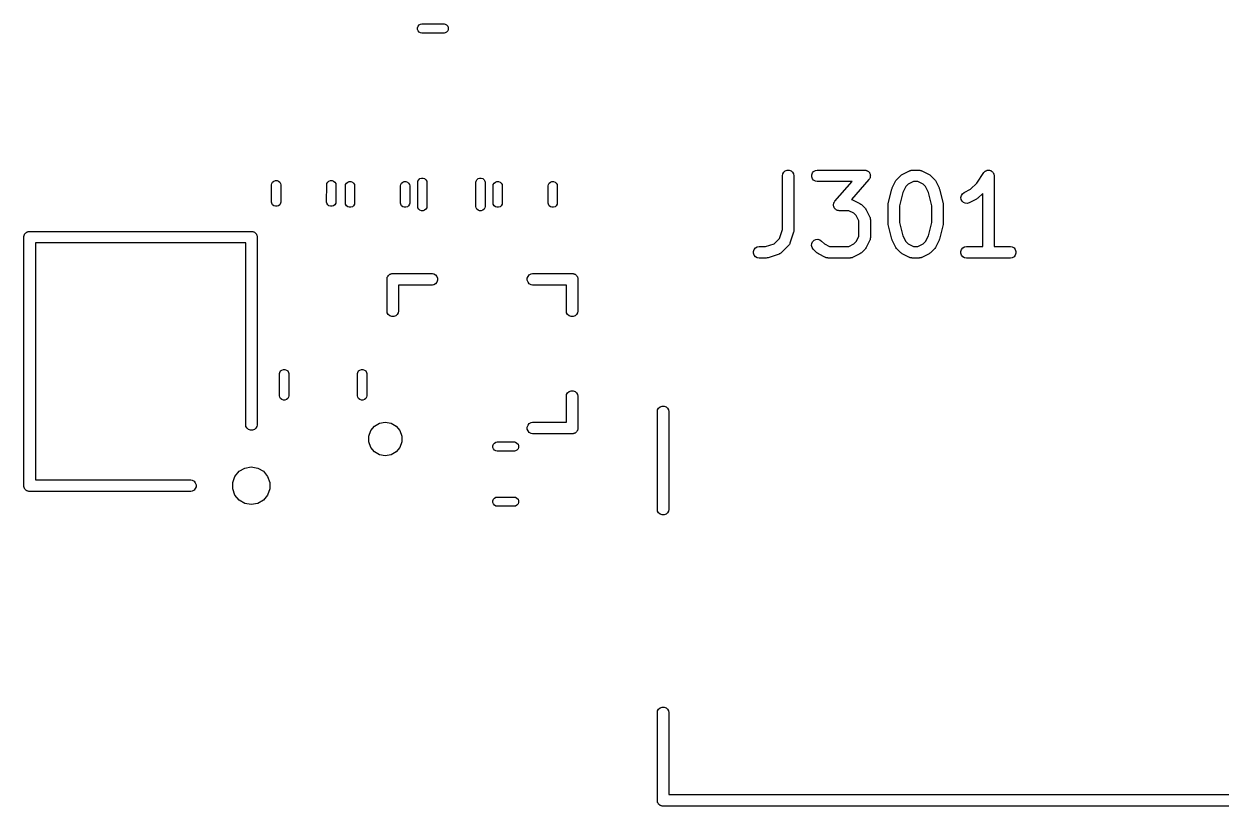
# Model space of a CAD drawing. Extents: x 124.8 to 165.4, y -111.5 to -63.1.
# Drawn here: x 132.17 to 147.82, y -111.52 to -101.29 of the extents above; entities that cross this region are included whole.
import ezdxf

# ---------------------------------------------------------------- set-up
doc = ezdxf.new("R2010")
doc.units = 0
doc.header["$MEASUREMENT"] = 0
doc.layers.add('BLACK', color=7, linetype='CONTINUOUS')

msp = doc.modelspace()

# ---------------------------------------------------------------- linework, layer by layer
at = {"layer": 'BLACK', "linetype": 'CONTINUOUS'}
for p, q in [((137.315, -101.337), (137.322, -101.318)), ((137.315, -101.359), (137.315, -101.337)), ((137.322, -101.378), (137.315, -101.359)), ((137.322, -101.318), (137.336, -101.301)), ((137.336, -101.395), (137.322, -101.378)), ((137.336, -101.301), (137.354, -101.291)), ((137.354, -101.405), (137.336, -101.395)), ((137.354, -101.291), (137.37, -101.288)), ((137.37, -101.408), (137.354, -101.405)), ((137.37, -101.288), (137.661, -101.288)), ((137.661, -101.408), (137.37, -101.408)), ((137.661, -101.288), (137.677, -101.291)), ((137.677, -101.405), (137.661, -101.408)), ((137.677, -101.291), (137.695, -101.301)), ((137.695, -101.395), (137.677, -101.405)), ((137.695, -101.301), (137.709, -101.318)), ((137.709, -101.378), (137.695, -101.395)), ((137.709, -101.318), (137.716, -101.337)), ((137.716, -101.359), (137.709, -101.378)), ((137.716, -101.337), (137.716, -101.359)), ((137.346, -103.311), (137.366, -103.304)), ((137.366, -103.304), (137.387, -103.304)), ((137.387, -103.304), (137.407, -103.311)), ((138.106, -103.311), (138.126, -103.304)), ((138.126, -103.304), (138.147, -103.304)), ((138.147, -103.304), (138.167, -103.311)), ((142.086, -103.275), (142.09, -103.249)), ((142.086, -103.977), (142.086, -103.275)), ((142.09, -103.249), (142.103, -103.227)), ((142.103, -103.227), (142.123, -103.21)), ((142.123, -103.21), (142.148, -103.201)), ((142.148, -103.201), (142.174, -103.201)), ((142.174, -103.201), (142.198, -103.21)), ((142.198, -103.21), (142.218, -103.227)), ((142.218, -103.227), (142.231, -103.249)), ((142.231, -103.249), (142.236, -103.275)), ((142.236, -103.275), (142.236, -103.989)), ((142.468, -103.262), (142.477, -103.237)), ((142.468, -103.288), (142.468, -103.262)), ((142.477, -103.312), (142.468, -103.288)), ((142.477, -103.237), (142.494, -103.217)), ((142.494, -103.217), (142.516, -103.204)), ((142.516, -103.204), (142.542, -103.2)), ((142.542, -103.2), (143.161, -103.2)), ((143.161, -103.2), (143.168, -103.201)), ((143.168, -103.201), (143.175, -103.201)), ((143.175, -103.201), (143.181, -103.203)), ((143.181, -103.203), (143.186, -103.204)), ((143.186, -103.204), (143.193, -103.208)), ((143.193, -103.208), (143.2, -103.211)), ((143.2, -103.211), (143.204, -103.215)), ((143.204, -103.215), (143.209, -103.217)), ((143.209, -103.217), (143.214, -103.223)), ((143.214, -103.223), (143.219, -103.228)), ((143.219, -103.228), (143.222, -103.233)), ((143.222, -103.233), (143.226, -103.237)), ((143.226, -103.237), (143.228, -103.244)), ((143.228, -103.307), (143.226, -103.312)), ((143.228, -103.244), (143.232, -103.251)), ((143.231, -103.302), (143.228, -103.307)), ((143.232, -103.295), (143.231, -103.302)), ((143.232, -103.251), (143.233, -103.256)), ((143.235, -103.288), (143.232, -103.295)), ((143.233, -103.256), (143.235, -103.262)), ((143.235, -103.262), (143.235, -103.269)), ((143.235, -103.269), (143.236, -103.276)), ((143.236, -103.276), (143.235, -103.282)), ((143.235, -103.282), (143.235, -103.288)), ((143.584, -103.317), (143.632, -103.269)), ((143.632, -103.269), (143.641, -103.263)), ((143.641, -103.263), (143.651, -103.255)), ((143.651, -103.255), (143.746, -103.208)), ((143.746, -103.208), (143.75, -103.207)), ((143.75, -103.207), (143.754, -103.204)), ((143.754, -103.204), (143.763, -103.203)), ((143.763, -103.203), (143.771, -103.2)), ((143.771, -103.2), (143.776, -103.201)), ((143.776, -103.201), (143.78, -103.2)), ((143.78, -103.2), (143.875, -103.2)), ((143.875, -103.2), (143.879, -103.201)), ((143.879, -103.201), (143.884, -103.2)), ((143.884, -103.2), (143.892, -103.203)), ((143.892, -103.203), (143.901, -103.204)), ((143.901, -103.204), (143.904, -103.207)), ((143.904, -103.207), (143.909, -103.208)), ((143.909, -103.208), (144.004, -103.255)), ((144.004, -103.255), (144.014, -103.263)), ((144.014, -103.263), (144.023, -103.269)), ((144.023, -103.269), (144.071, -103.317)), ((144.626, -103.37), (144.717, -103.233)), ((144.717, -103.233), (144.72, -103.23)), ((144.72, -103.23), (144.722, -103.227)), ((144.722, -103.227), (144.729, -103.221)), ((144.729, -103.221), (144.735, -103.214)), ((144.735, -103.214), (144.739, -103.213)), ((144.739, -103.213), (144.742, -103.21)), ((144.742, -103.21), (144.751, -103.207)), ((144.751, -103.207), (144.759, -103.203)), ((144.759, -103.203), (144.763, -103.202)), ((144.763, -103.202), (144.767, -103.201)), ((144.767, -103.201), (144.776, -103.201)), ((144.776, -103.201), (144.785, -103.2)), ((144.785, -103.2), (144.789, -103.201)), ((144.789, -103.201), (144.793, -103.201)), ((144.793, -103.201), (144.801, -103.204)), ((144.801, -103.204), (144.81, -103.206)), ((144.81, -103.206), (144.813, -103.209)), ((144.813, -103.209), (144.817, -103.21)), ((144.817, -103.21), (144.824, -103.216)), ((144.824, -103.216), (144.832, -103.221)), ((144.832, -103.221), (144.834, -103.224)), ((144.834, -103.224), (144.837, -103.227)), ((144.837, -103.227), (144.842, -103.234)), ((144.842, -103.234), (144.847, -103.242)), ((144.847, -103.242), (144.848, -103.246)), ((144.848, -103.246), (144.85, -103.249)), ((144.85, -103.249), (144.852, -103.258)), ((144.852, -103.258), (144.854, -103.267)), ((144.854, -103.267), (144.854, -103.271)), ((144.854, -103.271), (144.855, -103.275)), ((144.855, -103.275), (144.855, -104.2)), ((135.406, -103.618), (135.407, -103.392)), ((135.407, -103.392), (135.409, -103.376)), ((135.409, -103.376), (135.42, -103.358)), ((135.42, -103.358), (135.436, -103.344)), ((135.436, -103.344), (135.456, -103.337)), ((135.456, -103.337), (135.477, -103.337)), ((135.477, -103.337), (135.497, -103.344)), ((135.497, -103.344), (135.513, -103.358)), ((135.513, -103.358), (135.524, -103.376)), ((135.524, -103.376), (135.526, -103.392)), ((135.526, -103.392), (135.526, -103.618)), ((136.126, -103.618), (136.127, -103.392)), ((136.127, -103.392), (136.129, -103.376)), ((136.129, -103.376), (136.14, -103.358)), ((136.14, -103.358), (136.156, -103.344)), ((136.156, -103.344), (136.176, -103.337)), ((136.176, -103.337), (136.197, -103.337)), ((136.197, -103.337), (136.217, -103.344)), ((136.217, -103.344), (136.233, -103.358)), ((136.233, -103.358), (136.244, -103.376)), ((136.244, -103.376), (136.246, -103.392)), ((136.246, -103.392), (136.246, -103.618)), ((136.372, -103.405), (136.374, -103.389)), ((136.372, -103.631), (136.372, -103.405)), ((136.374, -103.389), (136.385, -103.371)), ((136.385, -103.371), (136.401, -103.357)), ((136.401, -103.357), (136.421, -103.35)), ((136.421, -103.35), (136.442, -103.35)), ((136.442, -103.35), (136.462, -103.357)), ((136.462, -103.357), (136.478, -103.371)), ((136.478, -103.371), (136.489, -103.389)), ((136.489, -103.389), (136.492, -103.405)), ((136.492, -103.405), (136.492, -103.631)), ((137.092, -103.405), (137.094, -103.389)), ((137.092, -103.631), (137.092, -103.405)), ((137.094, -103.389), (137.105, -103.371)), ((137.105, -103.371), (137.121, -103.357)), ((137.121, -103.357), (137.141, -103.35)), ((137.141, -103.35), (137.162, -103.35)), ((137.162, -103.35), (137.182, -103.357)), ((137.182, -103.357), (137.198, -103.371)), ((137.198, -103.371), (137.209, -103.389)), ((137.209, -103.389), (137.212, -103.405)), ((137.212, -103.405), (137.212, -103.631)), ((137.317, -103.359), (137.32, -103.343)), ((137.317, -103.677), (137.317, -103.359)), ((137.32, -103.343), (137.33, -103.325)), ((137.33, -103.325), (137.346, -103.311)), ((137.407, -103.311), (137.424, -103.325)), ((137.424, -103.325), (137.434, -103.343)), ((137.434, -103.343), (137.437, -103.359)), ((137.437, -103.359), (137.437, -103.677)), ((138.077, -103.359), (138.08, -103.343)), ((138.077, -103.677), (138.077, -103.359)), ((138.08, -103.343), (138.09, -103.325)), ((138.09, -103.325), (138.106, -103.311)), ((138.167, -103.311), (138.184, -103.325)), ((138.184, -103.325), (138.194, -103.343)), ((138.194, -103.343), (138.197, -103.359)), ((138.197, -103.359), (138.197, -103.677)), ((138.302, -103.405), (138.305, -103.389)), ((138.302, -103.631), (138.302, -103.405)), ((138.305, -103.389), (138.315, -103.371)), ((138.315, -103.371), (138.332, -103.357)), ((138.332, -103.357), (138.352, -103.35)), ((138.352, -103.35), (138.373, -103.35)), ((138.373, -103.35), (138.393, -103.357)), ((138.393, -103.357), (138.409, -103.371)), ((138.409, -103.371), (138.419, -103.389)), ((138.419, -103.389), (138.422, -103.405)), ((138.422, -103.405), (138.422, -103.631)), ((139.022, -103.405), (139.025, -103.389)), ((139.022, -103.631), (139.022, -103.405)), ((139.025, -103.389), (139.035, -103.371)), ((139.035, -103.371), (139.052, -103.357)), ((139.052, -103.357), (139.072, -103.35)), ((139.072, -103.35), (139.093, -103.35)), ((139.093, -103.35), (139.113, -103.357)), ((139.113, -103.357), (139.129, -103.371)), ((139.129, -103.371), (139.139, -103.389)), ((139.139, -103.389), (139.142, -103.405)), ((139.142, -103.405), (139.142, -103.631)), ((142.494, -103.332), (142.477, -103.312)), ((142.516, -103.345), (142.494, -103.332)), ((142.542, -103.35), (142.516, -103.345)), ((142.996, -103.35), (142.542, -103.35)), ((142.771, -103.606), (142.996, -103.35)), ((143.217, -103.324), (142.99, -103.584)), ((143.221, -103.318), (143.217, -103.324)), ((143.226, -103.312), (143.221, -103.318)), ((143.469, -103.638), (143.517, -103.447)), ((143.517, -103.447), (143.52, -103.44)), ((143.52, -103.44), (143.522, -103.432)), ((143.522, -103.432), (143.57, -103.337)), ((143.57, -103.337), (143.577, -103.327)), ((143.577, -103.327), (143.584, -103.317)), ((143.699, -103.415), (143.66, -103.492)), ((143.729, -103.384), (143.699, -103.415)), ((143.798, -103.35), (143.729, -103.384)), ((143.857, -103.35), (143.798, -103.35)), ((143.926, -103.384), (143.857, -103.35)), ((143.956, -103.415), (143.926, -103.384)), ((143.995, -103.492), (143.956, -103.415)), ((144.071, -103.317), (144.078, -103.327)), ((144.078, -103.327), (144.085, -103.337)), ((144.085, -103.337), (144.133, -103.432)), ((144.133, -103.432), (144.135, -103.44)), ((144.135, -103.44), (144.138, -103.447)), ((144.138, -103.447), (144.186, -103.638)), ((144.461, -103.494), (144.545, -103.451)), ((144.545, -103.451), (144.626, -103.37)), ((135.409, -103.634), (135.406, -103.618)), ((135.526, -103.618), (135.524, -103.634)), ((136.129, -103.634), (136.126, -103.618)), ((136.246, -103.618), (136.244, -103.634)), ((142.761, -103.624), (142.762, -103.618)), ((142.762, -103.618), (142.767, -103.613)), ((142.767, -103.613), (142.771, -103.606)), ((142.99, -103.584), (142.996, -103.585)), ((142.996, -103.585), (143, -103.588)), ((143, -103.588), (143.004, -103.589)), ((143.004, -103.589), (143.099, -103.636)), ((143.66, -103.492), (143.617, -103.665)), ((144.038, -103.665), (143.995, -103.492)), ((144.419, -103.556), (144.425, -103.531)), ((144.422, -103.582), (144.419, -103.556)), ((144.434, -103.605), (144.422, -103.582)), ((144.425, -103.531), (144.44, -103.509)), ((144.453, -103.623), (144.434, -103.605)), ((144.44, -103.509), (144.461, -103.494)), ((144.623, -103.58), (144.528, -103.628)), ((144.633, -103.573), (144.623, -103.58)), ((144.642, -103.566), (144.633, -103.573)), ((144.705, -103.504), (144.642, -103.566)), ((144.705, -104.2), (144.705, -103.504)), ((135.42, -103.652), (135.409, -103.634)), ((135.436, -103.666), (135.42, -103.652)), ((135.456, -103.673), (135.436, -103.666)), ((135.477, -103.673), (135.456, -103.673)), ((135.497, -103.666), (135.477, -103.673)), ((135.513, -103.652), (135.497, -103.666)), ((135.524, -103.634), (135.513, -103.652)), ((136.14, -103.652), (136.129, -103.634)), ((136.156, -103.666), (136.14, -103.652)), ((136.176, -103.673), (136.156, -103.666)), ((136.197, -103.673), (136.176, -103.673)), ((136.217, -103.666), (136.197, -103.673)), ((136.233, -103.652), (136.217, -103.666)), ((136.244, -103.634), (136.233, -103.652)), ((136.374, -103.646), (136.372, -103.631)), ((136.385, -103.665), (136.374, -103.646)), ((136.401, -103.678), (136.385, -103.665)), ((136.421, -103.686), (136.401, -103.678)), ((136.442, -103.686), (136.421, -103.686)), ((136.462, -103.678), (136.442, -103.686)), ((136.478, -103.665), (136.462, -103.678)), ((136.489, -103.646), (136.478, -103.665)), ((136.492, -103.631), (136.489, -103.646)), ((137.094, -103.646), (137.092, -103.631)), ((137.105, -103.665), (137.094, -103.646)), ((137.121, -103.678), (137.105, -103.665)), ((137.141, -103.686), (137.121, -103.678)), ((137.162, -103.686), (137.141, -103.686)), ((137.182, -103.678), (137.162, -103.686)), ((137.198, -103.665), (137.182, -103.678)), ((137.209, -103.646), (137.198, -103.665)), ((137.212, -103.631), (137.209, -103.646)), ((137.32, -103.692), (137.317, -103.677)), ((137.33, -103.711), (137.32, -103.692)), ((137.346, -103.724), (137.33, -103.711)), ((137.366, -103.731), (137.346, -103.724)), ((137.387, -103.731), (137.366, -103.731)), ((137.407, -103.724), (137.387, -103.731)), ((137.424, -103.711), (137.407, -103.724)), ((137.434, -103.692), (137.424, -103.711)), ((137.437, -103.677), (137.434, -103.692)), ((138.08, -103.692), (138.077, -103.677)), ((138.09, -103.711), (138.08, -103.692)), ((138.106, -103.724), (138.09, -103.711)), ((138.126, -103.731), (138.106, -103.724)), ((138.147, -103.731), (138.126, -103.731)), ((138.167, -103.724), (138.147, -103.731)), ((138.184, -103.711), (138.167, -103.724)), ((138.194, -103.692), (138.184, -103.711)), ((138.197, -103.677), (138.194, -103.692)), ((138.305, -103.646), (138.302, -103.631)), ((138.315, -103.665), (138.305, -103.646)), ((138.332, -103.678), (138.315, -103.665)), ((138.352, -103.686), (138.332, -103.678)), ((138.373, -103.686), (138.352, -103.686)), ((138.393, -103.678), (138.373, -103.686)), ((138.409, -103.665), (138.393, -103.678)), ((138.419, -103.646), (138.409, -103.665)), ((138.422, -103.631), (138.419, -103.646)), ((139.025, -103.646), (139.022, -103.631)), ((139.035, -103.665), (139.025, -103.646)), ((139.052, -103.678), (139.035, -103.665)), ((139.072, -103.686), (139.052, -103.678)), ((139.093, -103.686), (139.072, -103.686)), ((139.113, -103.678), (139.093, -103.686)), ((139.129, -103.665), (139.113, -103.678)), ((139.139, -103.646), (139.129, -103.665)), ((139.142, -103.631), (139.139, -103.646)), ((142.752, -103.654), (142.754, -103.649)), ((142.754, -103.662), (142.752, -103.654)), ((142.754, -103.643), (142.756, -103.636)), ((142.754, -103.649), (142.754, -103.643)), ((142.754, -103.669), (142.754, -103.662)), ((142.756, -103.674), (142.754, -103.669)), ((142.756, -103.636), (142.758, -103.629)), ((142.756, -103.68), (142.756, -103.674)), ((142.76, -103.686), (142.756, -103.68)), ((142.758, -103.629), (142.761, -103.624)), ((142.762, -103.693), (142.76, -103.686)), ((142.766, -103.698), (142.762, -103.693)), ((142.769, -103.703), (142.766, -103.698)), ((142.775, -103.708), (142.769, -103.703)), ((142.779, -103.713), (142.775, -103.708)), ((142.784, -103.716), (142.779, -103.713)), ((142.789, -103.72), (142.784, -103.716)), ((142.795, -103.723), (142.789, -103.72)), ((142.802, -103.726), (142.795, -103.723)), ((142.808, -103.727), (142.802, -103.726)), ((142.813, -103.729), (142.808, -103.727)), ((142.82, -103.73), (142.813, -103.729)), ((142.827, -103.731), (142.82, -103.73)), ((142.953, -103.731), (142.827, -103.731)), ((143.021, -103.765), (142.953, -103.731)), ((143.052, -103.795), (143.021, -103.765)), ((143.099, -103.636), (143.109, -103.644)), ((143.109, -103.644), (143.119, -103.65)), ((143.119, -103.65), (143.166, -103.698)), ((143.166, -103.698), (143.173, -103.708)), ((143.173, -103.708), (143.18, -103.718)), ((143.18, -103.718), (143.228, -103.813)), ((143.467, -103.656), (143.468, -103.647)), ((143.467, -103.894), (143.467, -103.656)), ((143.468, -103.647), (143.469, -103.638)), ((143.617, -103.665), (143.617, -103.885)), ((144.038, -103.885), (144.038, -103.665)), ((144.186, -103.638), (144.187, -103.647)), ((144.187, -103.647), (144.188, -103.656)), ((144.188, -103.656), (144.188, -103.894)), ((144.477, -103.634), (144.453, -103.623)), ((144.503, -103.635), (144.477, -103.634)), ((144.528, -103.628), (144.503, -103.635)), ((143.086, -103.864), (143.052, -103.795)), ((143.086, -104.067), (143.086, -103.864)), ((143.228, -103.813), (143.229, -103.817)), ((143.229, -103.817), (143.231, -103.821)), ((143.231, -103.821), (143.233, -103.829)), ((143.233, -103.829), (143.235, -103.838)), ((143.235, -103.838), (143.235, -103.842)), ((143.235, -103.842), (143.236, -103.846)), ((143.236, -103.846), (143.236, -104.084)), ((143.468, -103.903), (143.467, -103.894)), ((143.469, -103.912), (143.468, -103.903)), ((143.517, -104.103), (143.469, -103.912)), ((143.617, -103.885), (143.66, -104.058)), ((143.995, -104.058), (144.038, -103.885)), ((144.186, -103.912), (144.138, -104.103)), ((144.187, -103.903), (144.186, -103.912)), ((144.188, -103.894), (144.187, -103.903)), ((132.168, -104.064), (132.17, -104.058)), ((132.168, -104.071), (132.168, -104.064)), ((132.168, -107.334), (132.168, -104.071)), ((132.17, -104.058), (132.171, -104.051)), ((132.171, -104.051), (132.175, -104.045)), ((132.175, -104.045), (132.177, -104.039)), ((132.177, -104.039), (132.181, -104.034)), ((132.181, -104.034), (132.185, -104.028)), ((132.185, -104.028), (132.19, -104.024)), ((132.19, -104.024), (132.194, -104.019)), ((132.194, -104.019), (132.2, -104.015)), ((132.2, -104.015), (132.205, -104.011)), ((132.205, -104.011), (132.211, -104.009)), ((132.211, -104.009), (132.217, -104.006)), ((132.217, -104.006), (132.223, -104.004)), ((132.223, -104.004), (132.23, -104.002)), ((132.23, -104.002), (132.236, -104.002)), ((132.236, -104.002), (132.236, -104.002)), ((132.236, -104.002), (135.149, -104.002)), ((135.149, -104.002), (135.156, -104.002)), ((135.149, -104.002), (135.149, -104.002)), ((135.156, -104.002), (135.162, -104.004)), ((135.162, -104.004), (135.169, -104.006)), ((135.169, -104.006), (135.175, -104.009)), ((135.175, -104.009), (135.181, -104.011)), ((135.181, -104.011), (135.186, -104.015)), ((135.186, -104.015), (135.192, -104.019)), ((135.192, -104.019), (135.196, -104.024)), ((135.196, -104.024), (135.201, -104.028)), ((135.201, -104.028), (135.205, -104.034)), ((135.205, -104.034), (135.209, -104.039)), ((135.209, -104.039), (135.211, -104.045)), ((135.211, -104.045), (135.214, -104.051)), ((135.214, -104.051), (135.216, -104.058)), ((135.216, -104.058), (135.218, -104.064)), ((135.218, -104.064), (135.218, -104.071)), ((135.218, -104.071), (135.218, -104.071)), ((135.218, -104.071), (135.218, -106.534)), ((141.977, -104.162), (142.048, -104.092)), ((142.048, -104.092), (142.086, -103.977)), ((142.232, -104.013), (142.184, -104.156)), ((142.234, -104.001), (142.232, -104.013)), ((142.236, -103.989), (142.234, -104.001)), ((143.052, -104.135), (143.086, -104.067)), ((143.236, -104.084), (143.235, -104.089)), ((143.235, -104.089), (143.235, -104.093)), ((143.66, -104.058), (143.699, -104.135)), ((143.956, -104.135), (143.995, -104.058)), ((135.068, -104.152), (132.318, -104.152)), ((132.318, -104.152), (132.318, -107.252)), ((135.068, -106.534), (135.068, -104.152)), ((141.706, -104.262), (141.715, -104.237)), ((141.715, -104.237), (141.732, -104.217)), ((141.732, -104.217), (141.754, -104.204)), ((141.754, -104.204), (141.78, -104.2)), ((141.78, -104.2), (141.863, -104.2)), ((141.863, -104.2), (141.977, -104.162)), ((142.166, -104.185), (142.071, -104.28)), ((142.169, -104.182), (142.166, -104.185)), ((142.172, -104.179), (142.169, -104.182)), ((142.176, -104.171), (142.172, -104.179)), ((142.181, -104.164), (142.176, -104.171)), ((142.182, -104.16), (142.181, -104.164)), ((142.184, -104.156), (142.182, -104.16)), ((142.467, -104.186), (142.469, -104.16)), ((142.474, -104.211), (142.467, -104.186)), ((142.469, -104.16), (142.48, -104.137)), ((142.489, -104.233), (142.474, -104.211)), ((142.48, -104.137), (142.499, -104.118)), ((142.536, -104.28), (142.489, -104.233)), ((142.499, -104.118), (142.522, -104.107)), ((142.522, -104.107), (142.548, -104.105)), ((142.548, -104.105), (142.573, -104.112)), ((142.573, -104.112), (142.595, -104.127)), ((142.595, -104.127), (142.634, -104.166)), ((142.634, -104.166), (142.702, -104.2)), ((142.702, -104.2), (142.953, -104.2)), ((142.953, -104.2), (143.021, -104.166)), ((143.021, -104.166), (143.052, -104.135)), ((143.166, -104.233), (143.119, -104.28)), ((143.173, -104.223), (143.166, -104.233)), ((143.18, -104.213), (143.173, -104.223)), ((143.228, -104.118), (143.18, -104.213)), ((143.229, -104.114), (143.228, -104.118)), ((143.231, -104.11), (143.229, -104.114)), ((143.233, -104.101), (143.231, -104.11)), ((143.235, -104.093), (143.233, -104.101)), ((143.52, -104.11), (143.517, -104.103)), ((143.522, -104.118), (143.52, -104.11)), ((143.57, -104.213), (143.522, -104.118)), ((143.577, -104.223), (143.57, -104.213)), ((143.584, -104.233), (143.577, -104.223)), ((143.632, -104.28), (143.584, -104.233)), ((143.699, -104.135), (143.729, -104.166)), ((143.729, -104.166), (143.798, -104.2)), ((143.798, -104.2), (143.857, -104.2)), ((143.857, -104.2), (143.926, -104.166)), ((143.926, -104.166), (143.956, -104.135)), ((144.071, -104.233), (144.023, -104.28)), ((144.078, -104.223), (144.071, -104.233)), ((144.085, -104.213), (144.078, -104.223)), ((144.133, -104.118), (144.085, -104.213)), ((144.135, -104.11), (144.133, -104.118)), ((144.138, -104.103), (144.135, -104.11)), ((144.42, -104.262), (144.429, -104.237)), ((144.429, -104.237), (144.446, -104.217)), ((144.446, -104.217), (144.468, -104.204)), ((144.468, -104.204), (144.494, -104.2)), ((144.494, -104.2), (144.705, -104.2)), ((144.855, -104.2), (145.066, -104.2)), ((145.066, -104.2), (145.091, -104.204)), ((145.091, -104.204), (145.114, -104.217)), ((145.114, -104.217), (145.13, -104.237)), ((145.13, -104.237), (145.139, -104.262)), ((141.706, -104.288), (141.706, -104.262)), ((141.715, -104.312), (141.706, -104.288)), ((141.732, -104.332), (141.715, -104.312)), ((141.754, -104.345), (141.732, -104.332)), ((141.78, -104.35), (141.754, -104.345)), ((141.875, -104.35), (141.78, -104.35)), ((141.887, -104.348), (141.875, -104.35)), ((141.899, -104.346), (141.887, -104.348)), ((142.042, -104.298), (141.899, -104.346)), ((142.045, -104.296), (142.042, -104.298)), ((142.05, -104.295), (142.045, -104.296)), ((142.057, -104.29), (142.05, -104.295)), ((142.065, -104.286), (142.057, -104.29)), ((142.067, -104.283), (142.065, -104.286)), ((142.071, -104.28), (142.067, -104.283)), ((142.546, -104.287), (142.536, -104.28)), ((142.556, -104.294), (142.546, -104.287)), ((142.651, -104.342), (142.556, -104.294)), ((142.655, -104.343), (142.651, -104.342)), ((142.659, -104.345), (142.655, -104.343)), ((142.668, -104.347), (142.659, -104.345)), ((142.676, -104.349), (142.668, -104.347)), ((142.68, -104.349), (142.676, -104.349)), ((142.685, -104.35), (142.68, -104.349)), ((142.97, -104.35), (142.685, -104.35)), ((142.975, -104.349), (142.97, -104.35)), ((142.979, -104.349), (142.975, -104.349)), ((142.987, -104.347), (142.979, -104.349)), ((142.996, -104.345), (142.987, -104.347)), ((143, -104.343), (142.996, -104.345)), ((143.004, -104.342), (143, -104.343)), ((143.099, -104.294), (143.004, -104.342)), ((143.109, -104.287), (143.099, -104.294)), ((143.119, -104.28), (143.109, -104.287)), ((143.641, -104.287), (143.632, -104.28)), ((143.651, -104.294), (143.641, -104.287)), ((143.746, -104.342), (143.651, -104.294)), ((143.75, -104.343), (143.746, -104.342)), ((143.754, -104.345), (143.75, -104.343)), ((143.763, -104.347), (143.754, -104.345)), ((143.771, -104.349), (143.763, -104.347)), ((143.776, -104.349), (143.771, -104.349)), ((143.78, -104.35), (143.776, -104.349)), ((143.875, -104.35), (143.78, -104.35)), ((143.879, -104.349), (143.875, -104.35)), ((143.884, -104.349), (143.879, -104.349)), ((143.892, -104.347), (143.884, -104.349)), ((143.901, -104.345), (143.892, -104.347)), ((143.904, -104.343), (143.901, -104.345)), ((143.909, -104.342), (143.904, -104.343)), ((144.004, -104.294), (143.909, -104.342)), ((144.014, -104.287), (144.004, -104.294)), ((144.023, -104.28), (144.014, -104.287)), ((144.42, -104.288), (144.42, -104.262)), ((144.429, -104.312), (144.42, -104.288)), ((144.446, -104.332), (144.429, -104.312)), ((144.468, -104.345), (144.446, -104.332)), ((144.494, -104.35), (144.468, -104.345)), ((145.066, -104.35), (144.494, -104.35)), ((145.091, -104.345), (145.066, -104.35)), ((145.114, -104.332), (145.091, -104.345)), ((145.13, -104.312), (145.114, -104.332)), ((145.139, -104.288), (145.13, -104.312)), ((145.139, -104.262), (145.139, -104.288)), ((136.948, -104.566), (136.953, -104.562)), ((136.953, -104.562), (136.959, -104.56)), ((136.959, -104.56), (136.965, -104.556)), ((136.965, -104.556), (136.971, -104.555)), ((136.971, -104.555), (136.978, -104.553)), ((136.978, -104.553), (136.984, -104.553)), ((136.984, -104.553), (136.984, -104.553)), ((136.984, -104.553), (137.509, -104.553)), ((137.509, -104.553), (137.528, -104.556)), ((137.528, -104.556), (137.551, -104.57)), ((138.776, -104.57), (138.799, -104.556)), ((138.799, -104.556), (138.818, -104.553)), ((138.818, -104.553), (139.342, -104.553)), ((139.342, -104.553), (139.349, -104.553)), ((139.342, -104.553), (139.342, -104.553)), ((139.349, -104.553), (139.355, -104.555)), ((139.355, -104.555), (139.362, -104.556)), ((139.362, -104.556), (139.368, -104.56)), ((139.368, -104.56), (139.374, -104.562)), ((139.374, -104.562), (139.379, -104.566)), ((136.916, -104.615), (136.918, -104.609)), ((136.916, -104.621), (136.916, -104.615)), ((136.916, -105.046), (136.916, -104.621)), ((136.918, -104.609), (136.919, -104.602)), ((136.919, -104.602), (136.923, -104.596)), ((136.923, -104.596), (136.925, -104.59)), ((136.925, -104.59), (136.929, -104.585)), ((136.929, -104.585), (136.932, -104.579)), ((136.932, -104.579), (136.938, -104.575)), ((136.938, -104.575), (136.942, -104.57)), ((136.942, -104.57), (136.948, -104.566)), ((137.509, -104.703), (137.066, -104.703)), ((137.066, -104.703), (137.066, -105.046)), ((137.528, -104.7), (137.509, -104.703)), ((137.551, -104.686), (137.528, -104.7)), ((137.551, -104.57), (137.568, -104.59)), ((137.568, -104.666), (137.551, -104.686)), ((137.568, -104.59), (137.577, -104.615)), ((137.577, -104.641), (137.568, -104.666)), ((137.577, -104.615), (137.577, -104.641)), ((138.75, -104.615), (138.759, -104.59)), ((138.75, -104.641), (138.75, -104.615)), ((138.759, -104.666), (138.75, -104.641)), ((138.759, -104.59), (138.776, -104.57)), ((138.776, -104.686), (138.759, -104.666)), ((138.799, -104.7), (138.776, -104.686)), ((138.818, -104.703), (138.799, -104.7)), ((139.261, -104.703), (138.818, -104.703)), ((139.261, -105.046), (139.261, -104.703)), ((139.379, -104.566), (139.385, -104.57)), ((139.385, -104.57), (139.389, -104.575)), ((139.389, -104.575), (139.394, -104.579)), ((139.394, -104.579), (139.397, -104.585)), ((139.397, -104.585), (139.402, -104.59)), ((139.402, -104.59), (139.404, -104.596)), ((139.404, -104.596), (139.407, -104.602)), ((139.407, -104.602), (139.409, -104.609)), ((139.409, -104.609), (139.411, -104.615)), ((139.411, -104.615), (139.411, -104.621)), ((139.411, -104.621), (139.411, -104.621)), ((139.411, -104.621), (139.411, -105.046)), ((136.919, -105.065), (136.916, -105.046)), ((136.932, -105.088), (136.919, -105.065)), ((136.953, -105.105), (136.932, -105.088)), ((136.978, -105.114), (136.953, -105.105)), ((137.004, -105.114), (136.978, -105.114)), ((137.029, -105.105), (137.004, -105.114)), ((137.049, -105.088), (137.029, -105.105)), ((137.062, -105.065), (137.049, -105.088)), ((137.066, -105.046), (137.062, -105.065)), ((139.264, -105.065), (139.261, -105.046)), ((139.277, -105.088), (139.264, -105.065)), ((139.298, -105.105), (139.277, -105.088)), ((139.323, -105.114), (139.298, -105.105)), ((139.349, -105.114), (139.323, -105.114)), ((139.374, -105.105), (139.349, -105.114)), ((139.394, -105.088), (139.374, -105.105)), ((139.407, -105.065), (139.394, -105.088)), ((139.411, -105.046), (139.407, -105.065)), ((135.524, -105.827), (135.54, -105.814)), ((135.54, -105.814), (135.56, -105.806)), ((135.56, -105.806), (135.581, -105.806)), ((135.581, -105.806), (135.601, -105.814)), ((135.601, -105.814), (135.617, -105.827)), ((136.544, -105.827), (136.56, -105.814)), ((136.56, -105.814), (136.58, -105.806)), ((136.58, -105.806), (136.601, -105.806)), ((136.601, -105.806), (136.621, -105.814)), ((136.621, -105.814), (136.637, -105.827)), ((135.511, -105.861), (135.513, -105.845)), ((135.511, -106.153), (135.511, -105.861)), ((135.513, -105.845), (135.524, -105.827)), ((135.617, -105.827), (135.628, -105.845)), ((135.628, -105.845), (135.63, -105.861)), ((135.63, -105.861), (135.63, -106.153)), ((136.53, -106.153), (136.531, -105.861)), ((136.531, -105.861), (136.533, -105.845)), ((136.533, -105.845), (136.544, -105.827)), ((136.637, -105.827), (136.648, -105.845)), ((136.648, -105.845), (136.65, -105.861)), ((136.65, -105.861), (136.65, -106.153)), ((139.264, -106.136), (139.277, -106.113)), ((139.277, -106.113), (139.298, -106.096)), ((139.298, -106.096), (139.323, -106.087)), ((139.323, -106.087), (139.349, -106.087)), ((139.349, -106.087), (139.374, -106.096)), ((139.374, -106.096), (139.394, -106.113)), ((139.394, -106.113), (139.407, -106.136)), ((135.513, -106.168), (135.511, -106.153)), ((135.524, -106.187), (135.513, -106.168)), ((135.54, -106.2), (135.524, -106.187)), ((135.56, -106.207), (135.54, -106.2)), ((135.581, -106.207), (135.56, -106.207)), ((135.601, -106.2), (135.581, -106.207)), ((135.617, -106.187), (135.601, -106.2)), ((135.628, -106.168), (135.617, -106.187)), ((135.63, -106.153), (135.628, -106.168)), ((136.533, -106.168), (136.53, -106.153)), ((136.544, -106.187), (136.533, -106.168)), ((136.56, -106.2), (136.544, -106.187)), ((136.58, -106.207), (136.56, -106.2)), ((136.601, -106.207), (136.58, -106.207)), ((136.621, -106.2), (136.601, -106.207)), ((136.637, -106.187), (136.621, -106.2)), ((136.648, -106.168), (136.637, -106.187)), ((136.65, -106.153), (136.648, -106.168)), ((139.261, -106.155), (139.264, -106.136)), ((139.261, -106.498), (139.261, -106.155)), ((139.407, -106.136), (139.411, -106.155)), ((139.411, -106.155), (139.411, -106.58)), ((140.451, -106.356), (140.454, -106.336)), ((140.451, -107.639), (140.451, -106.356)), ((140.454, -106.336), (140.467, -106.314)), ((140.467, -106.314), (140.487, -106.297)), ((140.487, -106.297), (140.512, -106.288)), ((140.512, -106.288), (140.539, -106.288)), ((140.539, -106.288), (140.564, -106.297)), ((140.564, -106.297), (140.584, -106.314)), ((140.584, -106.314), (140.597, -106.336)), ((140.597, -106.336), (140.6, -106.356)), ((140.6, -106.356), (140.6, -107.639)), ((135.071, -106.553), (135.068, -106.534)), ((135.085, -106.576), (135.071, -106.553)), ((135.105, -106.593), (135.085, -106.576)), ((135.13, -106.602), (135.105, -106.593)), ((135.181, -106.593), (135.156, -106.602)), ((135.201, -106.576), (135.181, -106.593)), ((135.214, -106.553), (135.201, -106.576)), ((135.218, -106.534), (135.214, -106.553)), ((136.703, -106.606), (136.752, -106.548)), ((136.752, -106.548), (136.818, -106.51)), ((136.818, -106.51), (136.893, -106.496)), ((136.893, -106.496), (136.969, -106.51)), ((136.969, -106.51), (137.035, -106.548)), ((137.035, -106.548), (137.084, -106.606)), ((138.75, -106.56), (138.759, -106.535)), ((138.75, -106.586), (138.75, -106.56)), ((138.759, -106.611), (138.75, -106.586)), ((138.759, -106.535), (138.776, -106.515)), ((138.776, -106.515), (138.799, -106.501)), ((138.799, -106.501), (138.818, -106.498)), ((138.818, -106.498), (139.261, -106.498)), ((139.409, -106.592), (139.407, -106.599)), ((139.411, -106.586), (139.409, -106.592)), ((139.411, -106.58), (139.411, -106.58)), ((139.411, -106.58), (139.411, -106.586)), ((135.156, -106.602), (135.13, -106.602)), ((136.677, -106.678), (136.703, -106.606)), ((136.677, -106.755), (136.677, -106.678)), ((137.084, -106.606), (137.11, -106.678)), ((137.11, -106.678), (137.11, -106.755)), ((138.776, -106.631), (138.759, -106.611)), ((138.799, -106.645), (138.776, -106.631)), ((138.818, -106.648), (138.799, -106.645)), ((139.342, -106.648), (138.818, -106.648)), ((139.349, -106.648), (139.342, -106.648)), ((139.342, -106.648), (139.342, -106.648)), ((139.355, -106.646), (139.349, -106.648)), ((139.362, -106.645), (139.355, -106.646)), ((139.368, -106.641), (139.362, -106.645)), ((139.374, -106.639), (139.368, -106.641)), ((139.379, -106.635), (139.374, -106.639)), ((139.385, -106.631), (139.379, -106.635)), ((139.389, -106.626), (139.385, -106.631)), ((139.394, -106.622), (139.389, -106.626)), ((139.397, -106.616), (139.394, -106.622)), ((139.402, -106.611), (139.397, -106.616)), ((139.404, -106.605), (139.402, -106.611)), ((139.407, -106.599), (139.404, -106.605)), ((136.703, -106.826), (136.677, -106.755)), ((136.752, -106.885), (136.703, -106.826)), ((136.818, -106.923), (136.752, -106.885)), ((137.035, -106.885), (136.969, -106.923)), ((137.084, -106.826), (137.035, -106.885)), ((137.11, -106.755), (137.084, -106.826)), ((138.3, -106.805), (138.308, -106.785)), ((138.3, -106.826), (138.3, -106.805)), ((138.308, -106.846), (138.3, -106.826)), ((138.308, -106.785), (138.321, -106.769)), ((138.321, -106.862), (138.308, -106.846)), ((138.321, -106.769), (138.339, -106.758)), ((138.339, -106.873), (138.321, -106.862)), ((138.339, -106.758), (138.355, -106.755)), ((138.355, -106.875), (138.339, -106.873)), ((138.355, -106.755), (138.581, -106.755)), ((138.581, -106.875), (138.355, -106.875)), ((138.581, -106.755), (138.597, -106.758)), ((138.597, -106.873), (138.581, -106.875)), ((138.597, -106.758), (138.615, -106.769)), ((138.615, -106.862), (138.597, -106.873)), ((138.615, -106.769), (138.629, -106.785)), ((138.629, -106.846), (138.615, -106.862)), ((138.629, -106.785), (138.636, -106.805)), ((138.636, -106.826), (138.629, -106.846)), ((138.636, -106.805), (138.636, -106.826)), ((136.893, -106.936), (136.818, -106.923)), ((136.969, -106.923), (136.893, -106.936)), ((134.898, -107.285), (134.927, -107.205)), ((134.927, -107.205), (134.982, -107.139)), ((134.982, -107.139), (135.056, -107.096)), ((135.056, -107.096), (135.141, -107.081)), ((135.141, -107.081), (135.225, -107.096)), ((135.225, -107.096), (135.299, -107.139)), ((135.299, -107.139), (135.354, -107.205)), ((135.354, -107.205), (135.383, -107.285)), ((132.168, -107.34), (132.168, -107.334)), ((132.168, -107.334), (132.168, -107.334)), ((132.17, -107.347), (132.168, -107.34)), ((132.171, -107.353), (132.17, -107.347)), ((132.175, -107.359), (132.171, -107.353)), ((132.177, -107.365), (132.175, -107.359)), ((132.181, -107.37), (132.177, -107.365)), ((132.185, -107.376), (132.181, -107.37)), ((132.19, -107.38), (132.185, -107.376)), ((132.318, -107.252), (134.349, -107.252)), ((134.349, -107.252), (134.369, -107.256)), ((134.369, -107.256), (134.392, -107.269)), ((134.392, -107.269), (134.409, -107.289)), ((134.409, -107.365), (134.392, -107.385)), ((134.409, -107.289), (134.418, -107.314)), ((134.418, -107.34), (134.409, -107.365)), ((134.418, -107.314), (134.418, -107.34)), ((134.898, -107.37), (134.898, -107.285)), ((134.927, -107.451), (134.898, -107.37)), ((135.383, -107.37), (135.354, -107.451)), ((135.383, -107.285), (135.383, -107.37)), ((132.194, -107.385), (132.19, -107.38)), ((132.2, -107.389), (132.194, -107.385)), ((132.205, -107.393), (132.2, -107.389)), ((132.211, -107.395), (132.205, -107.393)), ((132.217, -107.399), (132.211, -107.395)), ((132.223, -107.4), (132.217, -107.399)), ((132.23, -107.402), (132.223, -107.4)), ((132.236, -107.402), (132.23, -107.402)), ((134.349, -107.402), (132.236, -107.402)), ((132.236, -107.402), (132.236, -107.402)), ((134.369, -107.399), (134.349, -107.402)), ((134.392, -107.385), (134.369, -107.399)), ((134.982, -107.516), (134.927, -107.451)), ((135.056, -107.559), (134.982, -107.516)), ((135.299, -107.516), (135.225, -107.559)), ((135.354, -107.451), (135.299, -107.516)), ((138.3, -107.525), (138.308, -107.505)), ((138.3, -107.546), (138.3, -107.525)), ((138.308, -107.505), (138.321, -107.489)), ((138.321, -107.489), (138.339, -107.478)), ((138.339, -107.478), (138.355, -107.475)), ((138.355, -107.475), (138.581, -107.475)), ((138.581, -107.475), (138.597, -107.478)), ((138.597, -107.478), (138.615, -107.489)), ((138.615, -107.489), (138.629, -107.505)), ((138.629, -107.505), (138.636, -107.525)), ((138.636, -107.525), (138.636, -107.546)), ((135.141, -107.574), (135.056, -107.559)), ((135.225, -107.559), (135.141, -107.574)), ((138.308, -107.566), (138.3, -107.546)), ((138.321, -107.582), (138.308, -107.566)), ((138.339, -107.593), (138.321, -107.582)), ((138.355, -107.595), (138.339, -107.593)), ((138.581, -107.595), (138.355, -107.595)), ((138.597, -107.593), (138.581, -107.595)), ((138.615, -107.582), (138.597, -107.593)), ((138.629, -107.566), (138.615, -107.582)), ((138.636, -107.546), (138.629, -107.566)), ((140.454, -107.659), (140.451, -107.639)), ((140.467, -107.681), (140.454, -107.659)), ((140.487, -107.698), (140.467, -107.681)), ((140.584, -107.681), (140.564, -107.698)), ((140.597, -107.659), (140.584, -107.681)), ((140.6, -107.639), (140.597, -107.659)), ((140.512, -107.707), (140.487, -107.698)), ((140.539, -107.707), (140.512, -107.707)), ((140.564, -107.698), (140.539, -107.707)), ((140.451, -110.293), (140.454, -110.273)), ((140.451, -111.429), (140.451, -110.293)), ((140.454, -110.273), (140.467, -110.251)), ((140.467, -110.251), (140.487, -110.234)), ((140.487, -110.234), (140.512, -110.225)), ((140.512, -110.225), (140.539, -110.225)), ((140.539, -110.225), (140.564, -110.234)), ((140.564, -110.234), (140.584, -110.251)), ((140.584, -110.251), (140.597, -110.273)), ((140.597, -110.273), (140.6, -110.293)), ((140.6, -110.293), (140.6, -111.367)), ((140.451, -111.456), (140.451, -111.429)), ((140.6, -111.367), (149.34, -111.367)), ((140.453, -111.462), (140.451, -111.456)), ((140.454, -111.469), (140.453, -111.462)), ((140.457, -111.474), (140.454, -111.469)), ((140.46, -111.481), (140.457, -111.474)), ((140.464, -111.486), (140.46, -111.481)), ((140.467, -111.491), (140.464, -111.486)), ((140.472, -111.496), (140.467, -111.491)), ((140.477, -111.501), (140.472, -111.496)), ((140.482, -111.504), (140.477, -111.501)), ((140.487, -111.508), (140.482, -111.504)), ((140.494, -111.511), (140.487, -111.508)), ((140.499, -111.514), (140.494, -111.511)), ((140.506, -111.515), (140.499, -111.514)), ((140.512, -111.517), (140.506, -111.515)), ((140.519, -111.517), (140.512, -111.517)), ((149.422, -111.517), (140.519, -111.517)), ((140.519, -111.517), (140.519, -111.517))]:
    msp.add_line(p, q, dxfattribs=at)

doc.saveas('drawing.dxf')
